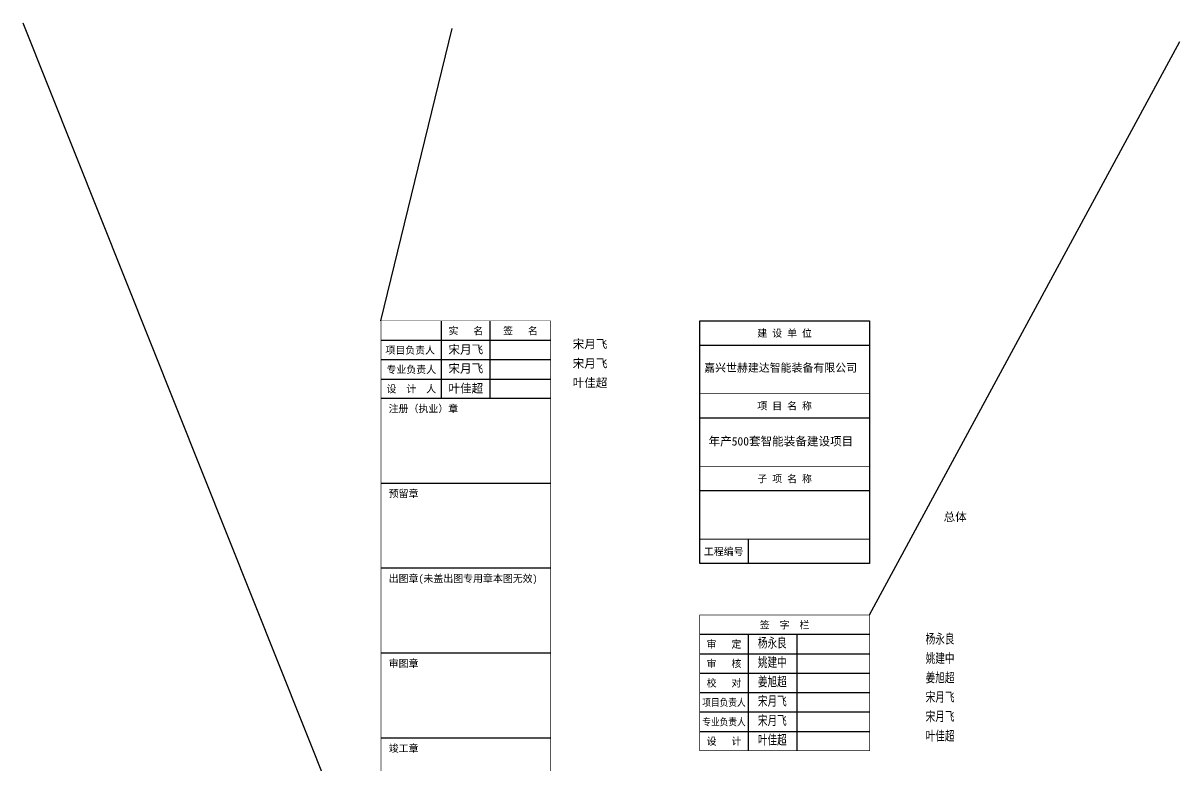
# Model space of a CAD drawing. Extents: x -23635 to 24049, y 82 to 60890.
# Drawn here: x -23635 to 24049, y 30277 to 60890 of the extents above; entities that cross this region are included whole.
import ezdxf
from ezdxf.enums import TextEntityAlignment as Align

# ---------------------------------------------------------------- set-up
doc = ezdxf.new("R2010")
doc.units = 0
doc.layers.add('0-cxFrame', color=155, linetype='Continuous')
doc.layers.add('qianming', color=155, linetype='Continuous')
doc.styles.add('BZHZ', font='bzxw', dxfattribs={"width": 0.8, "bigfont": 'bzhz'})
doc.styles.add('cx_biaoti', font='')
doc.styles.add('cx_tuming', font='simhei.ttf')
doc.styles.add('图框宋体', font='', dxfattribs={"width": 0.75})
doc.styles.get('cx_biaoti').set_extended_font_data('SimSun')
doc.styles.get('图框宋体').set_extended_font_data('SimSun')

# ---------------------------------------------------------------- blocks, each defined once
blk = doc.blocks.new('zjcx_lan_xinxi(Dragon)')
for p, q in [((7000, -3200), (0, -3200)), ((7000, -6700), (0, -6700)), ((7000, -10200), (0, -10200)), ((7000, -13700), (0, -13700)), ((7000, -17200), (0, -17200))]:
    blk.add_line(p, q)
at = {"const_width": 25}
blk.add_lwpolyline([(0, -20700), (7000, -20700), (7000, 0), (0, 0)], close=True, dxfattribs=at)
for points in [[(2500, -3200), (2500, 0)], [(4500, -3200), (4500, 0)], [(0, -800), (7000, -800)], [(0, -1600), (7000, -1600)], [(0, -2400), (7000, -2400)]]:
    blk.add_lwpolyline(points)
for points in [[(7000, -3200), (7000, 0)], [(0, -3200), (7000, -3200)], [(0, -20700), (7000, -20700), (7000, -3200)], [(0, -20700), (7000, -20700)]]:
    blk.add_lwpolyline(points, dxfattribs=at)
at = {"style": '图框宋体'}
for s, p in [('实   名', (3500, -400)), ('签   名', (5750, -400)), ('项目负责人', (1204, -1200)), ('专业负责人', (1250, -2000)), ('设  计  人', (1250, -2800))]:
    blk.add_text(s, height=300, dxfattribs=at).set_placement(p, align=Align.MIDDLE)
for s, p in [('注册（执业）章', (318, -3771)), ('预留章', (318, -7271)), ('出图章(未盖出图专用章本图无效)', (318, -10771)), ('审图章', (318, -14271)), ('竣工章', (318, -17771))]:
    blk.add_text(s, height=300, dxfattribs=at).set_placement(p)
blk = doc.blocks.new('T-信息(Dragon)')
at = {"layer": '0-cxFrame'}
blk.add_blockref('zjcx_lan_xinxi(Dragon)', (0, 0), dxfattribs=at)
at = {"layer": 'qianming', "color": 3, "style": 'cx_biaoti'}
for s, p in [('宋月飞', (3497, -1185)), ('宋月飞', (3497, -1966)), ('叶佳超', (3497, -2785))]:
    blk.add_text(s, height=350, dxfattribs=at).set_placement(p, align=Align.MIDDLE_CENTER)
blk = doc.blocks.new('zjcx_lan_qianzi(Dragon)')
for p, q in [((-7000, 4800), (0, 4800)), ((-5000, 4800), (-5000, 0)), ((-3000, 4800), (-3000, 0)), ((-7000, 4000), (0, 4000)), ((-7000, 3200), (0, 3200)), ((-7000, 2400), (0, 2400)), ((-7000, 1600), (0, 1600)), ((-7000, 800), (0, 800))]:
    blk.add_line(p, q)
at = {"const_width": 30}
blk.add_lwpolyline([(-7000, 5600), (0, 5600)], dxfattribs=at)
blk.add_lwpolyline([(-7000, 5600), (0, 5600), (0, 0), (-7000, 0)], close=True, dxfattribs=at)
at = {"style": 'cx_biaoti'}
for s, p in [('签  字  栏', (-3500, 5200)), ('审   定', (-6000, 4400)), ('审   核', (-6000, 3600)), ('校   对', (-6000, 2800)), ('设   计', (-6000, 400))]:
    blk.add_text(s, height=300, dxfattribs=at).set_placement(p, align=Align.MIDDLE)
at = {"style": 'cx_biaoti', "width": 0.85}
for s, p in [('项目负责人', (-6000, 2000)), ('专业负责人', (-6000, 1200))]:
    blk.add_text(s, height=300, dxfattribs=at).set_placement(p, align=Align.MIDDLE)
blk = doc.blocks.new('T-签字(Dragon)')
at = {"layer": '0-cxFrame'}
blk.add_blockref('zjcx_lan_qianzi(Dragon)', (0, 0), dxfattribs=at)
at = {"layer": 'qianming', "style": 'BZHZ', "width": 0.8}
for s, p in [('杨永良', (-4008, 4460)), ('姚建中', (-4008, 3660)), ('姜旭超', (-4008, 2860)), ('宋月飞', (-4008, 2060)), ('宋月飞', (-4008, 1260)), ('叶佳超', (-4008, 460))]:
    blk.add_text(s, height=450, dxfattribs=at).set_placement(p, align=Align.MIDDLE)
blk = doc.blocks.new('zjcx_lan_xiangmu(Dragon)')
for p, q in [((-7000, 9000), (0, 9000)), ((-7000, 6000), (0, 6000)), ((-7000, 3000), (0, 3000)), ((-5000, 1000), (-5000, 0))]:
    blk.add_line(p, q)
at = {"const_width": 30}
for points in [[(-7000, 10000), (0, 10000)], [(-7000, 7000), (0, 7000)], [(-7000, 7000), (0, 7000)], [(-7000, 4000), (0, 4000)], [(-7000, 4000), (0, 4000)], [(-7000, 1000), (0, 1000)], [(-7000, 0), (0, 0)]]:
    blk.add_lwpolyline(points, dxfattribs=at)
blk.add_lwpolyline([(-7000, 10000), (0, 10000), (0, 0), (-7000, 0)], close=True)
at = {"style": 'cx_biaoti'}
for s, p in [('建 设 单 位', (-3500, 9500)), ('项 目 名 称', (-3500, 6500)), ('子 项 名 称', (-3500, 3500)), ('工程编号', (-6013, 500))]:
    blk.add_text(s, height=300, dxfattribs=at).set_placement(p, align=Align.MIDDLE)
blk = doc.blocks.new('T-项目(Dragon)')
blk.add_blockref('zjcx_lan_xiangmu(Dragon)', (0, 0))
at = {"color": 3, "style": 'cx_tuming'}
for s, height, p in [('嘉兴世赫建达智能装备有限公司', 330, (-6816, 7901)), ('年产500套智能装备建设项目 ', 350, (-6638, 4859))]:
    blk.add_text(s, height=height, dxfattribs=at).set_placement(p)

msp = doc.modelspace()

# ---------------------------------------------------------------- linework, layer by layer
for p, q in [((-8883, 23921), (-23635, 60890)), ((-8883, 48621), (-5955, 60671)), ((11257, 36500), (24049, 60130))]:
    msp.add_line(p, q)

# ---------------------------------------------------------------- block references
at = {"layer": '0-cxFrame'}
for name, p in [('T-信息(Dragon)', (-8883, 48621)), ('T-项目(Dragon)', (11257, 38621)), ('T-签字(Dragon)', (11257, 30900))]:
    msp.add_blockref(name, p, dxfattribs=at)

# ---------------------------------------------------------------- texts
at = {"color": 3, "style": 'cx_tuming'}
msp.add_text('总体', height=350, dxfattribs=at).set_placement((14309, 40361))
at = {"layer": 'qianming', "color": 3, "style": 'cx_biaoti'}
for s, p in [('宋月飞', (-265, 47664)), ('宋月飞', (-265, 46864)), ('叶佳超', (-265, 46064))]:
    msp.add_text(s, height=350, dxfattribs=at).set_placement(p, align=Align.MIDDLE_CENTER)
at = {"layer": 'qianming', "style": 'BZHZ', "width": 0.8}
for s, p in [('杨永良', (14164, 35526)), ('姚建中', (14164, 34726)), ('姜旭超', (14164, 33926)), ('宋月飞', (14164, 33126)), ('宋月飞', (14164, 32326)), ('叶佳超', (14164, 31526))]:
    msp.add_text(s, height=450, dxfattribs=at).set_placement(p, align=Align.MIDDLE)

doc.saveas('drawing.dxf')
